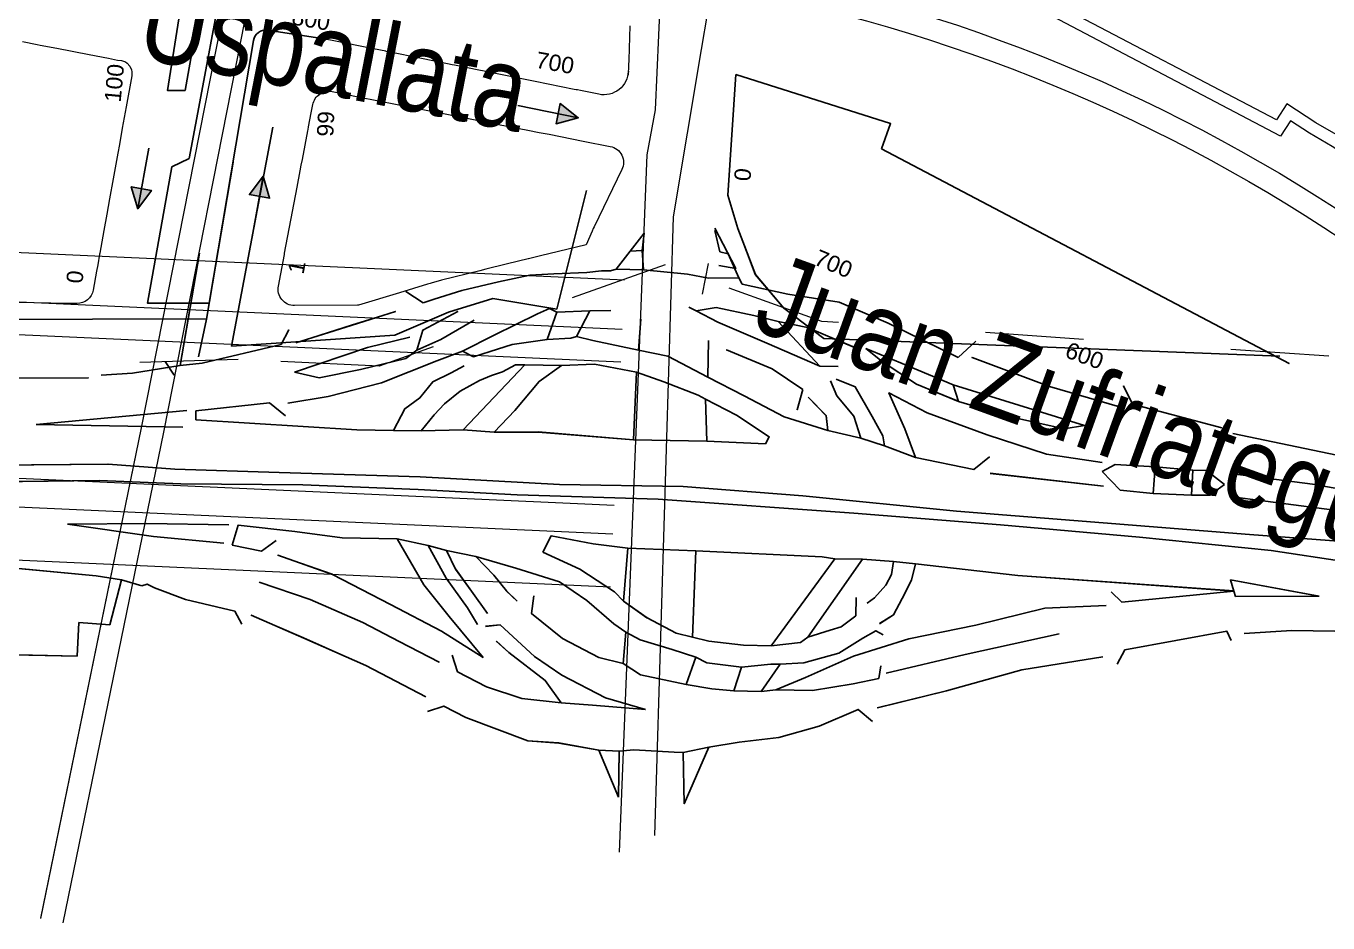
# Model space of a CAD drawing. Header units: millimetres. Extents: x 11558 to 23675, y 49449 to 61482.
# Drawn here: x 20279.5 to 20597.3, y 53193.9 to 53412.8 of the extents above; entities that cross this region are included whole.
import ezdxf

# ---------------------------------------------------------------- set-up
doc = ezdxf.new("R2010")
doc.units = ezdxf.units.MM
doc.linetypes.add('ACAD_ISO03W100', pattern=[30, 12, -18])
for name, color, linetype in [('0. autopistas', 254, 'Continuous'), ('0. plano base - nombres calles', 22, 'Continuous'), ('0. Plano Base - PLANO', 254, 'Continuous'), ('0. Plano base - sentido calles', 253, 'Continuous'), ('0. vias del tren', 252, 'VÍAS'), ('0.BARRIOS - DIVISIÓN', 12, 'ACAD_ISO03W100'), ('7. puesta en valor CC la lucila', 212, 'Continuous'), ('numeración', 7, 'Continuous')]:
    doc.layers.add(name, color=color, linetype=linetype)
for name, color, linetype, true_color in [('Linea 117 ida', 7, 'Continuous', 0x5c5c5c), ('Linea 117 vuelta', 7, 'Continuous', 0xdb0000), ('Linea 15 a Cap', 7, 'Continuous', 0x13f12d), ('Linea 15 a Prov', 7, 'Continuous', 0x077e15), ('Linea 28 ida', 7, 'Continuous', 0x1c825b), ('Linea 28 vuelta', 7, 'Continuous', 0x26cd1d), ('Linea 29 IDA', 7, 'Continuous', 0xc7c700), ('Linea 29 REGRESO', 7, 'Continuous', 0x004285)]:
    doc.layers.add(name, color=color, linetype=linetype, true_color=true_color)
doc.layers.get('7. puesta en valor CC la lucila').off()
doc.styles.get("Standard").update_dxf_attribs({"font": 'arial.ttf'})
doc.linetypes.add('VÍAS', pattern='A,0.15,[130,ltypeshp.shx,S=0.25,R=0,X=0,Y=0],0.15', length=0.3)

# ---------------------------------------------------------------- blocks, each defined once
blk = doc.blocks.new('MANZANAS')
at = {"layer": '0. Plano Base - PLANO', "color": 0, "linetype": 'Continuous', "lineweight": 5}
for p, q in [((5640687.98, 6177966.23), (5640727.01, 6177973.03)), ((5640727.01, 6177973.03), (5640727.98, 6177966.52)), ((5640727.98, 6177966.52), (5640840.37, 6177965.94)), ((5640833.03, 6177944.45), (5640811.02, 6177939.47)), ((5640811.02, 6177939.47), (5640807.03, 6177942.48)), ((5640814, 6177918.47), (5640787.99, 6177908.5)), ((5640739, 6177912.54), (5640743, 6177914.54)), ((5640609.38, 6177850.64), (5640593.65, 6177902.72)), ((5640711.99, 6177905.57), (5640715.98, 6177897.57)), ((5640687.48, 6177901.09), (5640682.98, 6177898.6)), ((5640588.97, 6177890.69), (5640600.94, 6177853.68)), ((5640640.96, 6177876.64), (5640632.95, 6177868.65)), ((5640646.96, 6177872.63), (5640638.95, 6177865.64)), ((5640632.95, 6177868.65), (5640622.94, 6177858.66)), ((5640591.95, 6177867.19), (5640596.94, 6177851.68)), ((5640638.95, 6177865.64), (5640625.94, 6177852.15)), ((5640619.95, 6177860.66), (5640619.94, 6177856.66)), ((5640631.94, 6177853.65), (5640639.95, 6177860.14)), ((5640645.94, 6177859.63), (5640635.94, 6177850.64)), ((5640619.94, 6177856.66), (5640604.93, 6177843.67)), ((5640600.94, 6177853.68), (5640596.94, 6177851.68)), ((5640600.94, 6177853.68), (5640603.43, 6177844.67)), ((5640625.94, 6177852.15), (5640631.94, 6177853.65)), ((5640596.94, 6177851.68), (5640600.43, 6177840.68)), ((5640635.94, 6177850.64), (5640627.93, 6177844.65)), ((5640717.94, 6177851.56), (5640722.93, 6177839.56)), ((5640609.92, 6177830.67), (5640645.93, 6177846.63)), ((5640604.93, 6177843.67), (5640600.43, 6177840.68)), ((5640623.93, 6177842.65), (5640608.92, 6177832.67)), ((5640628.93, 6177841.65), (5640623.93, 6177842.65)), ((5640600.43, 6177840.68), (5640590.92, 6177833.69)), ((5640600.24, 6177837.92), (5640596.74, 6177839.92)), ((5640590.92, 6177833.69), (5640584.42, 6177829.69)), ((5640608.92, 6177832.67), (5640609.92, 6177830.67)), ((5640606.92, 6177831.67), (5640575.9, 6177811.7)), ((5640575.9, 6177811.7), (5640607.91, 6177827.67)), ((5640633.91, 6177828.65), (5640610.9, 6177817.67)), ((5640640.41, 6177828.64), (5640613.9, 6177815.16)), ((5640654.91, 6177821.62), (5640643.9, 6177817.64)), ((5640610.9, 6177817.67), (5640595.9, 6177811.18)), ((5640643.9, 6177817.64), (5640630.9, 6177812.65)), ((5640613.9, 6177815.16), (5640595.89, 6177806.68)), ((5640638.9, 6177809.64), (5640640.9, 6177813.64)), ((5640628.9, 6177811.65), (5640610.89, 6177802.67)), ((5640630.9, 6177812.65), (5640631.89, 6177807.65)), ((5640656.9, 6177812.62), (5640642.9, 6177810.64)), ((5640631.89, 6177807.65), (5640638.9, 6177809.64)), ((5640613.89, 6177800.66), (5640629.89, 6177807.15)), ((5640641.89, 6177802.64), (5640654.89, 6177804.62)), ((5640654.89, 6177804.62), (5640668.89, 6177805.61)), ((5640610.89, 6177802.67), (5640593.88, 6177793.68)), ((5640593.88, 6177793.68), (5640613.89, 6177800.66)), ((5640657.88, 6177795.62), (5640643.88, 6177794.64)), ((5640674.38, 6177796.61), (5640657.88, 6177795.62)), ((5640690.88, 6177796.59), (5640674.38, 6177796.61)), ((5640639.88, 6177793.64), (5640627.88, 6177790.65)), ((5640642.88, 6177791.64), (5640639.88, 6177793.64)), ((5640616.88, 6177788.66), (5640611.87, 6177787.67)), ((5640617.88, 6177789.66), (5640616.88, 6177788.66)), ((5640619.88, 6177789.66), (5640617.88, 6177789.66)), ((5640627.88, 6177790.65), (5640619.88, 6177789.66)), ((5640611.87, 6177787.67), (5640605.87, 6177785.67)), ((5640611.87, 6177787.67), (5640614.36, 6177776.66)), ((5640614.36, 6177776.66), (5640607.36, 6177773.67)), ((5640607.36, 6177773.67), (5640610.85, 6177766.17))]:
    blk.add_line(p, q, dxfattribs=at)
at = {"layer": '0. Plano Base - PLANO', "color": 0, "linetype": 'VÍAS', "lineweight": 5, "ltscale": 4}
for points in [[(5639686.05, 6180526.01), (5639788.58, 6180238.23), (5639850.11, 6180070.03), (5639898.23, 6179933.19), (5639975.79, 6179720.41), (5640017.63, 6179600.04), (5640043.74, 6179530.39), (5640075.58, 6179445.43), (5640110.46, 6179355.97), (5640149.39, 6179252.67), (5640195.39, 6179113.74), (5640249.57, 6178963.4), (5640289.88, 6178847.15), (5640309.32, 6178791.1), (5640347.95, 6178660.67), (5640380.56, 6178554.19), (5640415.62, 6178439.68), (5640444.29, 6178354.11), (5640477.38, 6178244.63), (5640495.4, 6178185.01), (5640517.11, 6178112.23), (5640560.03, 6177975.8), (5640604.34, 6177824.4), (5640637.7, 6177706.78)], [(5639680.81, 6180524.12), (5639783.34, 6180236.34), (5639844.87, 6180068.15), (5639892.99, 6179931.31), (5639970.55, 6179718.54), (5640012.4, 6179598.15), (5640038.53, 6179528.43), (5640070.38, 6179443.44), (5640105.27, 6179353.98), (5640144.14, 6179250.82), (5640190.13, 6179111.92), (5640244.32, 6178961.55), (5640284.62, 6178845.33), (5640304.02, 6178789.4), (5640342.62, 6178659.07), (5640375.23, 6178552.57), (5640410.32, 6178437.98), (5640438.99, 6178352.43), (5640472.05, 6178243.02), (5640490.07, 6178183.41), (5640511.79, 6178110.6), (5640554.7, 6177974.19), (5640598.99, 6177822.86), (5640632.34, 6177705.26)]]:
    blk.add_lwpolyline(points, dxfattribs=at)
for points in [[(5636190.29, 6177920.23), (5636600.65, 6177660.36), (5637085.84, 6177354.16), (5637263.62, 6177241.21), (5637472.82, 6177111), (5637571.49, 6177049.28, 0.034614), (5637743.65, 6176957.49, 0.057202), (5637909.55, 6176905.02, 0.054556), (5638209.99, 6176880.02), (5638294.57, 6176887.04), (5638406.34, 6176909.92, 0.047981), (5638486.75, 6176934.6, 0.010506), (5638593.2, 6176981.47, 0.012553), (5638693.49, 6177031.26), (5639415.11, 6177447.42), (5639833.78, 6177688.18), (5639882.57, 6177713.3), (5639982.37, 6177752.6), (5640325.06, 6177892.29), (5640449.11, 6177927.35), (5640559.38, 6177958.52), (5640687.98, 6177992.86, -0.106625), (5640860.02, 6178001.21, -0.026161), (5640988.08, 6177973.08, -0.026161)], [(5636187.35, 6177915.58), (5636597.71, 6177655.71), (5637082.9, 6177349.51), (5637260.69, 6177236.55), (5637469.91, 6177106.33), (5637568.57, 6177044.61, 0.034614), (5637741.4, 6176952.47, 0.057202), (5637908.5, 6176899.62, 0.054584), (5638210.28, 6176874.52), (5638295.35, 6176881.59), (5638407.44, 6176904.53, 0.047981), (5638488.86, 6176929.52, 0.010506), (5638595.52, 6176976.48, 0.012565), (5638696.14, 6177026.44), (5639417.85, 6177442.65), (5639836.41, 6177683.35), (5639884.84, 6177708.29), (5639984.42, 6177747.49), (5640326.85, 6177887.08), (5640450.61, 6177922.06), (5640560.84, 6177953.22), (5640689.4, 6177987.55, -0.106625), (5640859.12, 6177995.78, -0.026161), (5640986.62, 6177967.77, 0.135104)]]:
    blk.add_lwpolyline(points, format="xyb", dxfattribs=at)
at = {"layer": '0. Plano Base - PLANO', "color": 0}
blk.add_lwpolyline([(5640491.4, 6178232.34), (5640474.95, 6178223.25, 0.354108), (5640473.53, 6178219.76), (5640532.86, 6178026.31), (5640536.51, 6178027.09), (5640574.26, 6177902.51), (5640579.05, 6177886.54), (5640576.24, 6177882.74), (5640586.36, 6177850.5), (5640599.72, 6177857.45), (5640579.71, 6177919.34, -0.408456), (5640581.59, 6177923.1), (5640593.81, 6177927.32)], format="xyb", dxfattribs=at)
at = {"layer": '0. Plano Base - PLANO', "color": 0, "linetype": 'Continuous', "lineweight": 5}
for points in [[(5640871.13, 6178012.63), (5640869.93, 6178012.8), (5640847.65, 6178015.08), (5640836.62, 6178016.81), (5640825.25, 6178017.72), (5640818.85, 6178018.03), (5640813.38, 6178018.59), (5640812.93, 6178014.21), (5640750.15, 6178014.43), (5640683.08, 6178002.52, -0.339422), (5640680.05, 6178004.09), (5640678.35, 6178007.74), (5640676.09, 6178012.56), (5640673.26, 6178018.61), (5640663.51, 6178039.46)], [(5640871.54, 6178015.6), (5640870.29, 6178015.77), (5640848.04, 6178018.05), (5640836.97, 6178019.79), (5640825.44, 6178020.72), (5640819.08, 6178021.02), (5640810.7, 6178021.88), (5640810.22, 6178017.22), (5640749.89, 6178017.43), (5640684.82, 6178005.88, -0.339422), (5640681.79, 6178007.45), (5640681.07, 6178009.01), (5640678.81, 6178013.83), (5640675.98, 6178019.88), (5640666.39, 6178040.38)], [(5640659.61, 6177964.85), (5640663.18, 6177957.38), (5640663.79, 6177956.1), (5640664.77, 6177954.06), (5640664.36, 6177954.9, -0.46365), (5640660.61, 6177946.55), (5640656.16, 6177945.27), (5640655.45, 6177945.06), (5640655.15, 6177944.98), (5640654.69, 6177944.84), (5640648.43, 6177943.04), (5640645.31, 6177942.14), (5640644.94, 6177942.04), (5640635.44, 6177939.3), (5640634.87, 6177939.14), (5640631.89, 6177938.28), (5640626.02, 6177936.59), (5640625.46, 6177936.43), (5640622.88, 6177935.69), (5640616.16, 6177933.75), (5640612.23, 6177932.62), (5640609.71, 6177931.9), (5640609.58, 6177931.86), (5640606.63, 6177931.01), (5640596.81, 6177928.18), (5640593.81, 6177927.32)], [(5640529.82, 6177893.1), (5640533.36, 6177894.14), (5640534.06, 6177894.35), (5640538.01, 6177895.52), (5640545.76, 6177897.81), (5640550.3, 6177899.15), (5640552.49, 6177899.8), (5640553.4, 6177900.18), (5640554.38, 6177900.28), (5640554.88, 6177900.21), (5640555.8, 6177899.87), (5640556.59, 6177899.27), (5640556.91, 6177898.89), (5640557.36, 6177898.01), (5640559.62, 6177890.65), (5640561.2, 6177885.55), (5640562.39, 6177881.71), (5640563.03, 6177879.67), (5640564.91, 6177873.6), (5640566.38, 6177868.87), (5640567.52, 6177865.2), (5640568.72, 6177861.35), (5640570.39, 6177855.99), (5640570.47, 6177855.72), (5640571.25, 6177853.2), (5640571.7, 6177851.76), (5640573.1, 6177847.27, -0.367338), (5640571.07, 6177842.51), (5640569.19, 6177841.57), (5640565.37, 6177839.66), (5640557.99, 6177835.96)]]:
    blk.add_lwpolyline(points, format="xyb", dxfattribs=at)
at = {"layer": '0. Plano Base - PLANO', "color": 0}
for points in [[(5640534.88, 6178014.51), (5640570.57, 6177900.8)], [(5640547.23, 6177931.49), (5640554.97, 6177933.99), (5640566.71, 6177898.85), (5640570.57, 6177900.8)]]:
    blk.add_lwpolyline(points, dxfattribs=at)
at = {"layer": '0. Plano Base - PLANO', "color": 0, "linetype": 'Continuous', "lineweight": 5}
for points in [[(5640837.49, 6177966.48), (5640736.73, 6177918.98), (5640724.74, 6177921.04), (5640714.76, 6177925.09), (5640705.8, 6177933.14), (5640699.84, 6177939.17), (5640687.98, 6177966.23)], [(5640884.04, 6177958.4), (5640861.03, 6177951.42), (5640836.03, 6177944.45)], [(5640840.02, 6177935.44), (5640859.03, 6177942.43), (5640878.03, 6177948.41), (5640896.04, 6177953.39), (5640914.04, 6177957.37)], [(5640916.04, 6177953.37), (5640899.03, 6177948.89), (5640886.03, 6177945.4), (5640872.52, 6177941.41), (5640859.02, 6177936.43), (5640842.51, 6177930.44)], [(5640888.02, 6177938.4), (5640887.52, 6177934.4), (5640883.02, 6177933.4), (5640875.01, 6177929.41), (5640857.51, 6177923.43), (5640827.5, 6177911.46), (5640795.98, 6177898.49), (5640762.97, 6177884.52), (5640718.95, 6177865.56), (5640687.94, 6177850.59), (5640665.93, 6177840.61), (5640640.41, 6177828.64)], [(5640884.02, 6177936.4), (5640872.02, 6177933.41), (5640851.01, 6177924.43), (5640817.99, 6177910.47), (5640784.98, 6177896.5), (5640749.97, 6177882.53), (5640722.96, 6177871.06), (5640695.94, 6177857.58), (5640664.93, 6177843.61), (5640633.91, 6177828.65)], [(5640770.02, 6177935.51), (5640768.01, 6177930.01), (5640749.01, 6177929.53)], [(5640808.52, 6177937.48), (5640791.02, 6177933.99), (5640771.01, 6177931.51)], [(5640834.01, 6177926.45), (5640838.01, 6177928.45), (5640840.02, 6177932.44), (5640834.52, 6177933.45), (5640831.51, 6177931.95)], [(5640700.76, 6177930.63), (5640709.84, 6177924.19), (5640705.83, 6177922.99)], [(5640749.01, 6177929.53), (5640736.01, 6177928.55), (5640724.01, 6177924.56), (5640713, 6177921.57), (5640711.51, 6177922.57), (5640706.51, 6177926.57), (5640704.51, 6177926.08), (5640701.01, 6177930.08)], [(5640773, 6177920.51), (5640786.01, 6177923), (5640799.01, 6177926.48), (5640803.01, 6177929.48), (5640770.01, 6177923.51), (5640773, 6177920.51), (5640762, 6177919.52), (5640752, 6177920.53), (5640747, 6177921.54), (5640758.01, 6177922.52), (5640770.01, 6177923.51)], [(5640924.51, 6177926.36), (5640915.01, 6177925.37), (5640906.01, 6177922.88), (5640894, 6177919.39), (5640885, 6177915.4), (5640870.99, 6177908.41), (5640860.99, 6177902.42)], [(5640668.76, 6177924.33), (5640675.61, 6177895.29), (5640660.58, 6177890.37), (5640652.54, 6177882.41), (5640643.48, 6177871.46), (5640609.38, 6177850.64)], [(5640711.51, 6177922.57), (5640705, 6177919.08), (5640700, 6177917.58), (5640690, 6177913.59), (5640687.5, 6177917.59)], [(5640703.27, 6177922.23), (5640705.45, 6177914.93)], [(5640811.01, 6177923.47), (5640798, 6177918.99), (5640783, 6177916.5), (5640767.5, 6177914.52), (5640757, 6177914.53), (5640764.49, 6177908.52), (5640769.99, 6177903.51), (5640761.99, 6177902.52)], [(5640745, 6177920.54), (5640732, 6177919.55), (5640725, 6177917.56)], [(5640690, 6177913.59), (5640683.99, 6177910.6), (5640685, 6177916.1)], [(5640703.99, 6177910.58), (5640705.99, 6177910.58), (5640711.99, 6177910.57), (5640725, 6177911.56), (5640739, 6177912.54), (5640725, 6177917.56), (5640719, 6177916.06), (5640710, 6177913.57), (5640705.99, 6177910.58)], [(5640683.99, 6177910.6), (5640682.99, 6177909.6), (5640680.99, 6177908.6), (5640677.99, 6177906.6), (5640670.99, 6177902.61), (5640665.98, 6177899.61), (5640659.98, 6177894.62), (5640652.97, 6177888.63), (5640647.97, 6177883.63), (5640645.97, 6177881.63), (5640640.97, 6177882.14)], [(5640742.99, 6177910.54), (5640745.99, 6177908.04), (5640751.99, 6177905.53), (5640755.99, 6177901.53), (5640747.98, 6177899.53)], [(5640744, 6177911.54), (5640749, 6177912.03), (5640755.99, 6177907.53), (5640760.49, 6177904.52), (5640761.99, 6177902.52), (5640755.99, 6177901.53)], [(5640786, 6177912), (5640783.99, 6177907.5), (5640769.99, 6177903.51)], [(5640827.48, 6177896.46), (5640830.98, 6177895.45), (5640853.99, 6177910.43), (5640805.47, 6177889.48), (5640781.96, 6177880.5)], [(5640738.98, 6177900.54), (5640737.99, 6177905.54), (5640728.99, 6177906.55), (5640716.99, 6177905.56)], [(5640694.99, 6177902.59), (5640697.98, 6177895.58), (5640686.98, 6177892.59), (5640682.98, 6177891.6)], [(5640739.99, 6177904.54), (5640745.99, 6177902.54), (5640747.98, 6177899.53), (5640736.98, 6177897.54), (5640725.98, 6177897.56), (5640715.98, 6177897.57), (5640704.98, 6177897.58), (5640697.98, 6177895.58)], [(5640858.98, 6177899.43), (5640856.98, 6177900.93), (5640836.97, 6177885.45), (5640836.97, 6177881.45)], [(5640675.98, 6177894.6), (5640682.98, 6177898.6), (5640682.98, 6177891.6), (5640681.97, 6177890.6), (5640676.97, 6177887.6)], [(5640673.98, 6177894.61), (5640675.98, 6177894.6), (5640676.97, 6177887.6), (5640669.97, 6177882.61), (5640665.96, 6177878.61), (5640662.96, 6177875.62), (5640659.96, 6177875.62), (5640655.46, 6177870.62), (5640645.94, 6177859.63)], [(5640673.98, 6177894.61), (5640671.98, 6177892.11), (5640664.97, 6177882.61), (5640659.96, 6177875.62)], [(5640653.94, 6177850.63), (5640659.94, 6177853.62), (5640660.94, 6177858.62), (5640661.95, 6177862.12), (5640663.95, 6177866.62), (5640666.96, 6177871.11), (5640668.96, 6177873.61), (5640670.96, 6177875.61), (5640672.96, 6177878.61), (5640674.96, 6177879.61), (5640682.97, 6177883.6), (5640689.97, 6177887.59), (5640699.97, 6177890.58), (5640706.96, 6177875.57), (5640685.45, 6177866.6), (5640675.95, 6177861.6)], [(5640717.98, 6177892.56), (5640715.98, 6177892.57), (5640706.98, 6177891.57), (5640699.97, 6177890.58)], [(5640706.96, 6177875.57), (5640722.97, 6177883.56), (5640717.98, 6177892.56), (5640726.48, 6177892.56), (5640735.98, 6177891.55), (5640735.97, 6177889.55), (5640722.97, 6177883.56)], [(5640762.92, 6177835.52), (5640765.92, 6177837.52), (5640770.93, 6177843.51), (5640778.94, 6177853.5), (5640788.95, 6177863.49), (5640801.96, 6177873.98), (5640814.97, 6177885.47), (5640827.98, 6177892.96)], [(5640639.95, 6177860.14), (5640648.45, 6177867.63), (5640649.96, 6177870.63), (5640653.96, 6177875.63), (5640658.97, 6177883.62)], [(5640654.47, 6177883.63), (5640648.96, 6177875.63), (5640649.96, 6177870.63)], [(5640668.94, 6177858.61), (5640675.95, 6177861.6), (5640677.95, 6177868.6), (5640679.96, 6177877.6), (5640682.97, 6177883.6)], [(5640776.96, 6177878.51), (5640781.96, 6177880.5), (5640782.96, 6177876.5), (5640782.96, 6177871.5), (5640782.95, 6177867), (5640780.95, 6177863.5)], [(5640787.94, 6177853.5), (5640802.95, 6177866.48), (5640820.97, 6177881.46)], [(5640832.97, 6177881.45), (5640816.95, 6177869.47), (5640802.94, 6177856.48), (5640789.93, 6177844.99)], [(5640659.94, 6177853.62), (5640668.94, 6177858.61), (5640674.96, 6177879.61)], [(5640775.95, 6177866.51), (5640776.95, 6177868.51), (5640777.96, 6177872.51), (5640777.96, 6177875.51), (5640776.96, 6177878.51), (5640769.96, 6177875.51)], [(5640759.93, 6177846.52), (5640765.94, 6177850.52), (5640766.94, 6177852.52), (5640769.96, 6177875.51), (5640763.96, 6177872.52)], [(5640645.93, 6177846.63), (5640653.94, 6177850.63), (5640653.94, 6177854.63), (5640653.94, 6177856.63), (5640655.95, 6177860.62), (5640656.95, 6177865.62), (5640659.95, 6177869.62), (5640661.96, 6177872.62)], [(5640741.93, 6177839.54), (5640745.93, 6177840.54), (5640753.93, 6177843.53), (5640759.93, 6177846.52), (5640763.96, 6177872.52), (5640760.96, 6177871.52), (5640732.94, 6177858.55)], [(5640766.94, 6177852.52), (5640770.94, 6177856.51), (5640772.94, 6177858.51), (5640774.95, 6177862.51), (5640772.95, 6177866.51)], [(5640782.95, 6177861.5), (5640780.95, 6177861.5), (5640778.94, 6177858.5), (5640775.44, 6177852.51), (5640768.93, 6177846.51), (5640763.93, 6177843.52)], [(5640765.92, 6177837.52), (5640773.93, 6177841.51), (5640781.93, 6177847.5), (5640786.94, 6177851.5), (5640785.94, 6177854.5)], [(5640596.94, 6177851.68), (5640495.89, 6177798.78), (5640442.86, 6177771.83), (5640358.96, 6177732.35)], [(5640756.92, 6177832.53), (5640762.92, 6177835.52), (5640763.93, 6177843.52), (5640761.93, 6177842.52), (5640755.92, 6177838.53)], [(5640790.43, 6177841.49), (5640785.93, 6177842.5), (5640779.42, 6177834.5), (5640771.91, 6177827.51), (5640763.91, 6177822.02), (5640757.9, 6177817.52)], [(5640685.92, 6177832.59), (5640695.92, 6177834.58), (5640706.92, 6177836.57), (5640714.92, 6177835.57), (5640723.42, 6177833.56), (5640726.92, 6177833.05), (5640729.91, 6177826.05)], [(5640745.91, 6177828.54), (5640751.92, 6177830.53), (5640756.92, 6177832.53), (5640755.92, 6177838.53), (5640747.92, 6177835.53), (5640744.92, 6177835.54)], [(5640702.92, 6177830.58), (5640704.41, 6177826.58), (5640713.91, 6177824.57), (5640723.91, 6177824.56), (5640729.91, 6177826.05), (5640734.91, 6177825.55), (5640745.91, 6177828.54), (5640744.92, 6177835.54), (5640738.92, 6177834.54), (5640730.92, 6177833.05), (5640726.92, 6177833.05)], [(5640666.91, 6177827.61), (5640674.42, 6177829.61), (5640681.91, 6177824.6), (5640689.91, 6177820.59), (5640693.9, 6177818.09)], [(5640674.42, 6177829.61), (5640678.92, 6177830.6), (5640682.91, 6177827.6), (5640688.91, 6177824.59), (5640694.91, 6177821.59)], [(5640678.92, 6177830.6), (5640685.92, 6177832.59), (5640691.92, 6177830.59), (5640696.41, 6177828.58), (5640699.91, 6177827.58)], [(5640581.91, 6177827.7), (5640521.88, 6177796.25), (5640462.85, 6177766.81)], [(5640656.9, 6177812.62), (5640672.9, 6177812.61), (5640686.9, 6177812.59), (5640698.9, 6177811.58), (5640686.9, 6177816.59), (5640677.91, 6177820.6), (5640666.91, 6177827.61), (5640654.91, 6177821.62)], [(5640720.9, 6177810.56), (5640727.9, 6177813.55), (5640739.9, 6177818.54), (5640729.9, 6177816.55), (5640717.9, 6177816.56), (5640709.9, 6177817.57), (5640698.91, 6177820.58), (5640695.9, 6177818.58)], [(5640752.9, 6177813.53), (5640758.89, 6177802.52), (5640757.9, 6177817.52), (5640752.9, 6177813.53), (5640750.9, 6177812.53), (5640741.89, 6177808.54), (5640738.89, 6177806.54), (5640734.39, 6177804.55), (5640724.89, 6177801.56), (5640717.89, 6177798.56), (5640709.88, 6177797.57), (5640701.88, 6177796.58), (5640695.88, 6177796.58), (5640692.88, 6177793.59)], [(5640691.89, 6177808.59), (5640694.89, 6177805.59), (5640702.89, 6177805.58), (5640711.89, 6177807.07), (5640720.9, 6177810.56), (5640714.9, 6177813.57), (5640703.9, 6177815.58), (5640699.9, 6177816.58)], [(5640595.9, 6177811.18), (5640562.88, 6177793.71), (5640542.87, 6177783.73), (5640516.86, 6177770.76), (5640491.85, 6177757.78), (5640435.82, 6177729.34), (5640383.79, 6177701.89), (5640310.76, 6177664.96), (5640257.73, 6177639.01), (5640215.21, 6177621.05), (5640168.69, 6177599.1), (5640132.68, 6177583.13), (5640093.66, 6177564.67)], [(5640595.89, 6177806.68), (5640565.88, 6177790.71), (5640540.86, 6177777.24), (5640495.84, 6177755.78), (5640439.31, 6177725.83), (5640348.77, 6177679.92), (5640281.74, 6177645.99), (5640233.71, 6177623.03), (5640182.69, 6177600.08), (5640133.17, 6177577.13), (5640095.65, 6177560.17)], [(5640668.89, 6177805.61), (5640678.89, 6177805.6), (5640689.89, 6177805.59)], [(5640738.89, 6177806.54), (5640743.88, 6177796.54), (5640734.39, 6177804.55)], [(5640605.87, 6177785.67), (5640573.86, 6177772.7), (5640562.35, 6177766.71), (5640546.85, 6177759.73), (5640516.83, 6177744.76), (5640480.81, 6177725.29)], [(5640610.85, 6177766.17), (5640548.82, 6177735.73), (5640517.81, 6177721.26), (5640484.79, 6177705.79), (5640479.79, 6177703.8), (5640477.79, 6177703.8), (5640475.79, 6177703.8), (5640473.79, 6177705.8), (5640470.8, 6177709.8), (5640469.3, 6177714.81), (5640461.8, 6177711.81)]]:
    blk.add_lwpolyline(points, dxfattribs=at)
blk.add_lwpolyline([(5640602.51, 6177917.12), (5640609.1, 6177919.04), (5640613.17, 6177920.23), (5640622.89, 6177923.08), (5640629.14, 6177924.9), (5640632.63, 6177925.92), (5640642.01, 6177928.67), (5640642.24, 6177928.74), (5640649.25, 6177930.79), (5640651.93, 6177931.57), (5640654.31, 6177932.27), (5640662.41, 6177934.64), (5640668.91, 6177936.54, -0.491382), (5640674.03, 6177932.81), (5640674.47, 6177917.33), (5640674.49, 6177916.82), (5640674.53, 6177916.17), (5640674.79, 6177912.56), (5640666.11, 6177904.96), (5640665.87, 6177904.75), (5640663.83, 6177902.97), (5640663.78, 6177902.93), (5640661.98, 6177901.35), (5640659.65, 6177899.31), (5640655.77, 6177895.92), (5640654.66, 6177894.95), (5640647.43, 6177888.62), (5640647.23, 6177888.43), (5640645.73, 6177886.97), (5640645.34, 6177886.59), (5640644.85, 6177886.11), (5640639.72, 6177881.12), (5640632.22, 6177873.82), (5640632.06, 6177873.74), (5640618.45, 6177866.56, -0.472071), (5640612.75, 6177868.95), (5640610.49, 6177876.49), (5640610.42, 6177876.71), (5640610.41, 6177876.77), (5640607.43, 6177886.69), (5640605.69, 6177892.49), (5640604.53, 6177896.37), (5640604.12, 6177897.71), (5640603.71, 6177899.1), (5640601.66, 6177905.92), (5640601.57, 6177906.23), (5640601.39, 6177906.83), (5640600.38, 6177910.19), (5640599.8, 6177912.13, -0.416208)], format="xyb", close=True, dxfattribs=at)
for points in [[(5640823.01, 6177928.46), (5640814.01, 6177924.47), (5640812, 6177921.47), (5640818, 6177919.47), (5640825.51, 6177922.46), (5640834.01, 6177926.45), (5640831.51, 6177931.95)], [(5640685, 6177916.1), (5640687.5, 6177917.59), (5640686, 6177921.59)], [(5640852, 6177912.43), (5640873, 6177918.91), (5640854.99, 6177909.43), (5640853.99, 6177910.43)], [(5640719.93, 6177840.56), (5640722.93, 6177839.56), (5640729.92, 6177838.55), (5640737.92, 6177838.54), (5640741.93, 6177839.54), (5640732.94, 6177858.55), (5640717.94, 6177851.56), (5640709.93, 6177848.57), (5640699.93, 6177845.58), (5640699.93, 6177841.08), (5640709.93, 6177841.57)]]:
    blk.add_lwpolyline(points, close=True, dxfattribs=at)

msp = doc.modelspace()

# ---------------------------------------------------------------- hatches: boundary and pattern name
at = {"layer": '0. Plano base - sentido calles', "linetype": 'Continuous', "lineweight": 25, "ltscale": 2, "true_color": 0x1a1a1a}
h = msp.add_hatch(color=250, dxfattribs=at)
h.dxf.hatch_style = 1
h.paths.add_polyline_path([(20414.27, 53390.4), (20409.87, 53393.83), (20409.37, 53391.38)])
h.paths.add_polyline_path([(20414.27, 53390.4), (20409.37, 53391.38), (20408.88, 53388.93)])
h = msp.add_hatch(color=250, dxfattribs=at)
h.dxf.hatch_style = 1
h.paths.add_polyline_path([(20337.41, 53376.09), (20334.04, 53371.63), (20336.5, 53371.18)])
h.paths.add_polyline_path([(20337.41, 53376.09), (20336.5, 53371.18), (20338.96, 53370.72)])
h = msp.add_hatch(color=250, dxfattribs=at)
h.dxf.hatch_style = 1
h.paths.add_polyline_path([(20306.77, 53368.19), (20310.13, 53372.66), (20307.67, 53373.11)])
h.paths.add_polyline_path([(20306.77, 53368.19), (20307.67, 53373.11), (20305.21, 53373.56)])

# ---------------------------------------------------------------- linework, layer by layer
at = {"layer": '0. autopistas'}
for p, q in [((20452.71, 53400.95), (20450.76, 53371.46)), ((20452.71, 53400.95), (20490.48, 53388.98)), ((20490.48, 53388.98), (20488.34, 53382.76)), ((20329.67, 53334.61), (20339.72, 53388.08)), ((20488.34, 53382.76), (20587.81, 53330.43)), ((20330.03, 53379.55), (20323.58, 53341.19)), ((20416.34, 53372.62), (20409.03, 53343.7)), ((20450.76, 53371.46), (20453.27, 53363.36)), ((20453.27, 53363.36), (20457.51, 53352.09)), ((20430.38, 53362.24), (20426.95, 53357.83)), ((20429.86, 53358), (20430.38, 53362.24)), ((20448.87, 53357.69), (20447.61, 53362.86)), ((20321.83, 53357.32), (20319.11, 53341.27)), ((20426.95, 53357.83), (20423.52, 53353.41)), ((20426.95, 53357.83), (20429.86, 53358)), ((20430.23, 53353.3), (20429.86, 53358)), ((20450.87, 53357.21), (20448.87, 53357.69)), ((20453.46, 53351.35), (20450.87, 53357.21)), ((20402.48, 53351.97), (20394.85, 53350.31)), ((20408.3, 53352.32), (20402.48, 53351.97)), ((20416.36, 53352.64), (20408.3, 53352.32)), ((20419.94, 53353.02), (20416.36, 53352.64)), ((20422.18, 53352.99), (20419.94, 53353.02)), ((20423.52, 53353.41), (20422.18, 53352.99)), ((20430.23, 53353.3), (20423.52, 53353.41)), ((20440.95, 53352.23), (20430.23, 53353.3)), ((20446.08, 53351.25), (20440.95, 53352.23)), ((20453.46, 53351.35), (20446.08, 53351.25)), ((20454.33, 53349.77), (20453.46, 53351.35)), ((20457.51, 53352.09), (20464.5, 53343.89)), ((20376.43, 53345.24), (20372.22, 53348)), ((20385.87, 53348.22), (20379.12, 53346.09)), ((20394.85, 53350.31), (20385.87, 53348.22)), ((20465.47, 53347.35), (20454.33, 53349.77)), ((20477.96, 53345.36), (20465.47, 53347.35)), ((20379.12, 53346.09), (20376.43, 53345.24)), ((20393.43, 53346.26), (20382.62, 53342.9)), ((20409.03, 53343.7), (20393.43, 53346.26)), ((20441.26, 53344.17), (20443.04, 53343.25)), ((20489.95, 53340.24), (20477.96, 53345.36)), ((20319.11, 53341.27), (20205.05, 53340.91)), ((20319.11, 53341.27), (20317.13, 53329.89)), ((20323.58, 53341.19), (20319.11, 53341.27)), ((20323.58, 53341.19), (20321.64, 53332.06)), ((20369.68, 53343.12), (20358.89, 53339.72)), ((20382.62, 53342.9), (20369.53, 53337.36)), ((20384.89, 53343.09), (20376.32, 53338.54)), ((20380.75, 53336.23), (20388.88, 53341.01)), ((20404.34, 53342.55), (20393.74, 53337.35)), ((20407.27, 53343.84), (20404.34, 53342.55)), ((20409.04, 53342.92), (20406.69, 53336.25)), ((20409.04, 53342.92), (20407.27, 53343.84)), ((20417.1, 53343.23), (20409.04, 53342.92)), ((20417.1, 53343.23), (20413.86, 53337.02)), ((20422.24, 53343.37), (20417.1, 53343.23)), ((20429.59, 53341.24), (20429.01, 53333.64)), ((20447.97, 53344.06), (20443.04, 53343.25)), ((20443.04, 53343.25), (20448.36, 53340.48)), ((20457.11, 53342.12), (20447.97, 53344.06)), ((20463.12, 53340.68), (20457.11, 53342.12)), ((20474.19, 53336.54), (20464.5, 53343.89)), ((20343.67, 53338.63), (20341.82, 53335.08)), ((20358.89, 53339.72), (20345.4, 53335.47)), ((20376.32, 53338.54), (20374.89, 53333.64)), ((20448.36, 53340.48), (20460.35, 53335.36)), ((20470.25, 53339.22), (20463.12, 53340.68)), ((20463.12, 53340.68), (20473.23, 53329.78)), ((20482.25, 53334.11), (20470.25, 53339.22)), ((20507.03, 53331.91), (20489.95, 53340.24)), ((20341.82, 53335.08), (20322.51, 53330.48)), ((20369.53, 53337.36), (20329.67, 53334.61)), ((20373.16, 53336.8), (20362.83, 53334.29)), ((20374.89, 53333.64), (20380.75, 53336.23)), ((20393.74, 53337.35), (20386.07, 53333.45)), ((20398.17, 53335.04), (20392.78, 53333.34)), ((20406.69, 53336.25), (20398.17, 53335.04)), ((20412.51, 53336.6), (20406.69, 53336.25)), ((20413.86, 53337.02), (20412.51, 53336.6)), ((20417.87, 53336.06), (20413.86, 53337.02)), ((20429.01, 53333.64), (20417.87, 53336.06)), ((20446.05, 53336.04), (20445.9, 53327.1)), ((20460.35, 53335.36), (20473.23, 53329.78)), ((20585.5, 53332.23), (20474.19, 53336.54)), ((20511.35, 53335.86), (20507.03, 53331.91)), ((20362.83, 53334.29), (20345.06, 53328.32)), ((20361.17, 53328.95), (20372.18, 53331.67)), ((20372.18, 53331.67), (20374.89, 53333.64)), ((20386.07, 53333.45), (20379.77, 53331.1)), ((20388.73, 53332.07), (20386.07, 53333.45)), ((20392.78, 53333.34), (20388.73, 53332.07)), ((20436.15, 53332.18), (20429.01, 53333.64)), ((20445.9, 53327.1), (20436.15, 53332.18)), ((20461.59, 53329.08), (20450.48, 53333.73)), ((20494.7, 53329.88), (20484.48, 53334.07)), ((20488.46, 53330.87), (20484.48, 53334.07)), ((20529.28, 53324.83), (20510.39, 53331.85)), ((20317.13, 53329.89), (20305.47, 53328.07)), ((20315.69, 53327.53), (20313.51, 53330.92)), ((20322.51, 53330.48), (20317.13, 53329.89)), ((20345.06, 53328.32), (20351.08, 53326.88)), ((20351.08, 53326.88), (20361.17, 53328.95)), ((20379.77, 53331.1), (20366.26, 53325.73)), ((20386.46, 53329.87), (20383.3, 53328.13)), ((20401.22, 53330.07), (20386.2, 53314.22)), ((20393.13, 53327.52), (20395.83, 53328.37)), ((20395.83, 53328.37), (20398.99, 53330.11)), ((20398.99, 53330.11), (20401.22, 53330.07)), ((20410.17, 53329.93), (20401.22, 53330.07)), ((20410.17, 53329.93), (20404.73, 53325.99)), ((20418.22, 53330.24), (20410.17, 53329.93)), ((20428.48, 53328.28), (20418.22, 53330.24)), ((20428.48, 53328.28), (20427.76, 53311.75)), ((20435.15, 53325.94), (20428.48, 53328.28)), ((20469.11, 53324.04), (20461.59, 53329.08)), ((20473.23, 53329.78), (20477.7, 53329.71)), ((20496.86, 53325.37), (20488.46, 53330.87)), ((20505.81, 53325.22), (20494.7, 53329.88)), ((20294.72, 53326.91), (20226.95, 53326.68)), ((20305.47, 53328.07), (20297.86, 53327.53)), ((20366.26, 53325.73), (20353.24, 53322.37)), ((20378.79, 53325.97), (20375.6, 53322)), ((20383.3, 53328.13), (20378.79, 53325.97)), ((20385.46, 53323.62), (20390.2, 53326.23)), ((20390.2, 53326.23), (20393.13, 53327.52)), ((20404.73, 53325.99), (20398.8, 53318.93)), ((20443.59, 53322.67), (20435.15, 53325.94)), ((20454.77, 53322.48), (20445.9, 53327.1)), ((20475.85, 53326.16), (20477.36, 53322.56)), ((20477.2, 53326.59), (20481.87, 53324.72)), ((20507.08, 53321.17), (20496.86, 53325.37)), ((20505.81, 53325.22), (20537.85, 53315.3)), ((20507.08, 53321.17), (20505.81, 53325.22)), ((20353.24, 53322.37), (20343.37, 53320.74)), ((20375.6, 53322), (20371.97, 53319.37)), ((20381.61, 53320.56), (20385.46, 53323.62)), ((20445.37, 53321.74), (20443.59, 53322.67)), ((20464.53, 53317.4), (20454.77, 53322.48)), ((20467.69, 53319.14), (20469.11, 53324.04)), ((20474.82, 53317.68), (20470.42, 53322.22)), ((20477.36, 53322.56), (20481.53, 53317.57)), ((20481.87, 53324.72), (20486, 53317.49)), ((20490.12, 53323.24), (20499.43, 53318.39)), ((20494, 53314.46), (20490.12, 53323.24)), ((20546.42, 53319.85), (20529.28, 53324.83)), ((20549.56, 53320.47), (20547.4, 53324.98)), ((20318.74, 53318.91), (20282.01, 53315.49)), ((20320.98, 53318.87), (20320.94, 53316.64)), ((20338.9, 53320.81), (20320.98, 53318.87)), ((20342.87, 53317.62), (20338.9, 53320.81)), ((20371.97, 53319.37), (20371.05, 53317.6)), ((20379.11, 53317.91), (20381.61, 53320.56)), ((20398.8, 53318.93), (20393.8, 53313.65)), ((20452.91, 53317.82), (20445.37, 53321.74)), ((20445.37, 53321.74), (20445.64, 53311.45)), ((20519.77, 53317.39), (20507.08, 53321.17)), ((20571.38, 53314.75), (20549.56, 53320.47)), ((20320.94, 53316.64), (20360.26, 53314.2)), ((20371.05, 53317.6), (20369.2, 53314.05)), ((20379.11, 53317.91), (20375.91, 53313.94)), ((20460.87, 53312.54), (20452.91, 53317.82)), ((20475.21, 53314.09), (20464.53, 53317.4)), ((20475.21, 53314.09), (20474.82, 53317.68)), ((20481.53, 53317.57), (20483.23, 53312.17)), ((20486, 53317.49), (20488.6, 53312.76)), ((20499.43, 53318.39), (20514.1, 53313.01)), ((20532.91, 53314.49), (20519.77, 53317.39)), ((20282.01, 53315.49), (20317.78, 53314.9)), ((20360.26, 53314.2), (20369.2, 53314.05)), ((20369.2, 53314.05), (20375.91, 53313.94)), ((20375.91, 53313.94), (20386.2, 53314.22)), ((20386.2, 53314.22), (20393.8, 53313.65)), ((20393.8, 53313.65), (20404.53, 53313.69)), ((20404.53, 53313.69), (20427.76, 53311.75)), ((20459.95, 53310.77), (20460.87, 53312.54)), ((20483.23, 53312.17), (20475.21, 53314.09)), ((20488.6, 53312.76), (20489.01, 53310.29)), ((20496.57, 53307.48), (20494, 53314.46)), ((20514.1, 53313.01), (20528.56, 53308.3)), ((20537.85, 53315.3), (20532.91, 53314.49)), ((20599.45, 53308.02), (20574.04, 53313.36)), ((20427.76, 53311.75), (20445.64, 53311.45)), ((20445.64, 53311.45), (20459.95, 53310.77)), ((20489.01, 53310.29), (20483.23, 53312.17)), ((20496.57, 53307.48), (20489.01, 53310.29)), ((20510.83, 53304.56), (20496.57, 53307.48)), ((20514.69, 53307.63), (20510.83, 53304.56)), ((20528.56, 53308.3), (20542.17, 53306.28)), ((20299.52, 53305.81), (20262.16, 53305.53)), ((20315.82, 53304.65), (20299.52, 53305.81)), ((20341.3, 53303.78), (20315.82, 53304.65)), ((20375.73, 53302.76), (20341.3, 53303.78)), ((20542.52, 53300.46), (20514.84, 53303.6)), ((20545.29, 53305.78), (20542.13, 53304.05)), ((20542.13, 53304.05), (20546.53, 53299.5)), ((20555.12, 53305.17), (20545.29, 53305.78)), ((20555.12, 53305.17), (20554.57, 53298.7)), ((20564.28, 53304.35), (20555.12, 53305.17)), ((20564.28, 53304.35), (20563.96, 53298.32)), ((20567.63, 53304.3), (20564.28, 53304.35)), ((20572.05, 53300.87), (20567.63, 53304.3)), ((20573.43, 53303.53), (20593.52, 53300.96)), ((20297.44, 53301.82), (20263.44, 53301.48)), ((20317.33, 53301.04), (20297.44, 53301.82)), ((20347.07, 53300.78), (20317.33, 53301.04)), ((20375.23, 53299.64), (20347.07, 53300.78)), ((20399.36, 53298.35), (20375.23, 53299.64)), ((20409.69, 53300.86), (20375.73, 53302.76)), ((20439.87, 53300.36), (20409.69, 53300.86)), ((20469.13, 53298.09), (20439.87, 53300.36)), ((20568.43, 53298.25), (20572.05, 53300.87)), ((20593.52, 53300.96), (20613.14, 53297.51)), ((20433.78, 53297.33), (20399.36, 53298.35)), ((20481.58, 53293.86), (20433.78, 53297.33)), ((20506.64, 53294.34), (20469.13, 53298.09)), ((20546.53, 53299.5), (20554.57, 53298.7)), ((20554.57, 53298.7), (20563.96, 53298.32)), ((20563.96, 53298.32), (20568.43, 53298.25)), ((20590.75, 53295.64), (20573.34, 53297.94)), ((20517.32, 53291.04), (20481.58, 53293.86)), ((20542.37, 53291.52), (20506.64, 53294.34)), ((20605.03, 53293.84), (20590.75, 53295.64)), ((20308.89, 53291.34), (20289.66, 53291.21)), ((20289.66, 53291.21), (20310.63, 53288.18)), ((20329.02, 53291.01), (20308.89, 53291.34)), ((20331.25, 53290.97), (20329.83, 53286.08)), ((20345.09, 53289.4), (20331.25, 53290.97)), ((20551.26, 53288.02), (20517.32, 53291.04)), ((20578.11, 53288.69), (20542.37, 53291.52)), ((20310.63, 53288.18), (20327.82, 53286.56)), ((20336.96, 53284.62), (20340.58, 53287.24)), ((20356.7, 53287.87), (20345.09, 53289.4)), ((20370.11, 53287.65), (20356.7, 53287.87)), ((20377.69, 53285.96), (20370.11, 53287.65)), ((20370.11, 53287.65), (20376.63, 53276.36)), ((20407.69, 53288.37), (20405.61, 53284.38)), ((20417.95, 53286.41), (20407.69, 53288.37)), ((20583.41, 53284.8), (20551.26, 53288.02)), ((20600.89, 53286.98), (20578.11, 53288.69)), ((20329.83, 53286.08), (20336.96, 53284.62)), ((20382.14, 53284.77), (20377.69, 53285.96)), ((20377.69, 53285.96), (20382.03, 53278.06)), ((20389.27, 53283.31), (20382.14, 53284.77)), ((20382.14, 53284.77), (20384.3, 53280.26)), ((20405.61, 53284.38), (20414.71, 53280.2)), ((20426.43, 53285.38), (20417.95, 53286.41)), ((20426.43, 53285.38), (20425.32, 53272.43)), ((20442.97, 53284.66), (20426.43, 53285.38)), ((20442.97, 53284.66), (20442.17, 53263.65)), ((20473.8, 53283.26), (20442.97, 53284.66)), ((20601.71, 53282.04), (20583.41, 53284.8)), ((20296.61, 53278.57), (20262.22, 53281.82)), ((20354.31, 53278.96), (20340.97, 53283.66)), ((20399.06, 53280.46), (20389.27, 53283.31)), ((20389.27, 53283.31), (20393.67, 53278.76)), ((20476.93, 53282.76), (20461.37, 53261.54)), ((20483.63, 53282.65), (20470.35, 53263.63)), ((20476.93, 53282.76), (20473.8, 53283.26)), ((20483.63, 53282.65), (20476.93, 53282.76)), ((20491.23, 53282.07), (20483.63, 53282.65)), ((20490.73, 53278.95), (20491.23, 53282.07)), ((20496.59, 53281.54), (20491.23, 53282.07)), ((20496.59, 53281.54), (20495.63, 53277.53)), ((20521.59, 53278.67), (20496.59, 53281.54)), ((20302.85, 53277.58), (20296.61, 53278.57)), ((20302.85, 53277.58), (20299.99, 53266.66)), ((20307.75, 53276.15), (20302.85, 53277.58)), ((20368.5, 53271.57), (20354.31, 53278.96)), ((20382.03, 53278.06), (20387.28, 53270.82)), ((20384.3, 53280.26), (20388.24, 53274.83)), ((20393.67, 53278.76), (20396.74, 53274.91)), ((20409.74, 53277.16), (20399.06, 53280.46)), ((20414.71, 53280.2), (20423.12, 53274.7)), ((20489.34, 53276.29), (20490.73, 53278.95)), ((20495.63, 53277.53), (20493.32, 53273.09)), ((20574.3, 53274.89), (20521.59, 53278.67)), ((20574.3, 53274.89), (20573.45, 53277.59)), ((20573.45, 53277.59), (20595.08, 53273.65)), ((20309.1, 53276.58), (20307.75, 53276.15)), ((20310.87, 53275.65), (20309.1, 53276.58)), ((20318.43, 53272.85), (20310.87, 53275.65)), ((20336.39, 53277.02), (20348.84, 53272.79)), ((20376.63, 53276.36), (20382.77, 53268.65)), ((20388.24, 53274.83), (20392.17, 53269.39)), ((20396.74, 53274.91), (20399.38, 53272.41)), ((20416.38, 53272.57), (20409.74, 53277.16)), ((20423.12, 53274.7), (20425.32, 53272.43)), ((20486.61, 53273.2), (20489.34, 53276.29)), ((20544.33, 53274.71), (20546.98, 53272.21)), ((20546.98, 53272.21), (20574.3, 53274.89)), ((20574.73, 53273.54), (20574.3, 53274.89)), ((20330.46, 53269.96), (20318.43, 53272.85)), ((20348.84, 53272.79), (20361.72, 53267.21)), ((20380.92, 53265.11), (20368.5, 53271.57)), ((20403.43, 53273.68), (20402.91, 53269.44)), ((20422.99, 53266.87), (20416.38, 53272.57)), ((20425.32, 53272.43), (20431.07, 53268.31)), ((20482.07, 53268.81), (20482.14, 53273.28)), ((20484.8, 53271.89), (20486.61, 53273.2)), ((20493.32, 53273.09), (20491.24, 53269.1)), ((20543.16, 53271.38), (20528.17, 53270.73)), ((20595.08, 53273.65), (20574.73, 53273.54)), ((20332.2, 53266.8), (20330.46, 53269.96)), ((20347.35, 53263.42), (20334.47, 53269)), ((20382.77, 53268.65), (20391.1, 53258.68)), ((20387.28, 53270.82), (20389.67, 53266.75)), ((20402.91, 53269.44), (20410.41, 53263.28)), ((20431.07, 53268.31), (20438.16, 53264.61)), ((20478.44, 53266.18), (20482.07, 53268.81)), ((20491.24, 53269.1), (20487.85, 53266.92)), ((20528.17, 53270.73), (20511.32, 53266.54)), ((20292.39, 53267.24), (20292.03, 53258.97)), ((20299.99, 53266.66), (20292.39, 53267.24)), ((20361.72, 53267.21), (20370.59, 53262.59)), ((20391.1, 53258.68), (20380.92, 53265.11)), ((20395.26, 53266.66), (20391.67, 53266.27)), ((20403.63, 53258.92), (20395.26, 53266.66)), ((20425.87, 53264.81), (20422.99, 53266.87)), ((20425.87, 53264.81), (20425.29, 53257.22)), ((20429.41, 53262.97), (20425.87, 53264.81)), ((20470.35, 53263.63), (20475.75, 53265.33)), ((20475.75, 53265.33), (20478.44, 53266.18)), ((20486.92, 53265.15), (20483.77, 53263.41)), ((20488.7, 53264.22), (20486.92, 53265.15)), ((20511.32, 53266.54), (20494.94, 53263.23)), ((20572.58, 53265.08), (20547.68, 53260.57)), ((20573.66, 53262.82), (20572.58, 53265.08)), ((20588.46, 53265.26), (20576.82, 53264.56)), ((20604.11, 53265.01), (20588.46, 53265.26)), ((20362.44, 53256.69), (20347.35, 53263.42)), ((20370.59, 53262.59), (20380.35, 53257.51)), ((20394.3, 53262.65), (20397.38, 53259.92)), ((20410.41, 53263.28), (20419.28, 53258.66)), ((20437.2, 53260.6), (20429.41, 53262.97)), ((20438.16, 53264.61), (20442.17, 53263.65)), ((20442.17, 53263.65), (20446.18, 53262.69)), ((20446.18, 53262.69), (20454.66, 53261.65)), ((20454.66, 53261.65), (20461.37, 53261.54)), ((20461.37, 53261.54), (20468.54, 53262.32)), ((20468.54, 53262.32), (20470.35, 53263.63)), ((20483.77, 53263.41), (20477.89, 53259.71)), ((20494.94, 53263.23), (20481.46, 53258.98)), ((20508.75, 53259.42), (20531.64, 53264.41)), ((20292.03, 53258.97), (20222.96, 53260.55)), ((20383.51, 53259.25), (20384.78, 53255.2)), ((20397.38, 53259.92), (20406.22, 53253.06)), ((20410.26, 53254.34), (20403.63, 53258.92)), ((20419.28, 53258.66), (20425.29, 53257.22)), ((20442.99, 53258.72), (20437.2, 53260.6)), ((20442.99, 53258.72), (20440.64, 53252.05)), ((20445.65, 53257.33), (20442.99, 53258.72)), ((20477.89, 53259.71), (20469.35, 53257.39)), ((20481.46, 53258.98), (20469.74, 53253.8)), ((20489.44, 53254.82), (20508.75, 53259.42)), ((20542.28, 53258.87), (20522.55, 53255.62)), ((20547.68, 53260.57), (20545.83, 53257.02)), ((20377.08, 53249.07), (20362.44, 53256.69)), ((20384.78, 53255.2), (20391.88, 53251.51)), ((20425.29, 53257.22), (20429.5, 53254.47)), ((20454.13, 53256.3), (20445.65, 53257.33)), ((20454.13, 53256.3), (20452.24, 53250.51)), ((20461.3, 53257.07), (20454.13, 53256.3)), ((20463.53, 53257.04), (20458.95, 53250.4)), ((20463.53, 53257.04), (20461.3, 53257.07)), ((20469.35, 53257.39), (20463.53, 53257.04)), ((20487.63, 53253.51), (20488.13, 53256.63)), ((20522.55, 53255.62), (20504.13, 53250.55)), ((20406.22, 53253.06), (20410.15, 53247.63)), ((20420.91, 53248.79), (20410.26, 53254.34)), ((20429.5, 53254.47), (20440.64, 53252.05)), ((20440.64, 53252.05), (20446.88, 53251.05)), ((20469.74, 53253.8), (20462.54, 53250.79)), ((20471.48, 53250.64), (20481.35, 53252.27)), ((20481.35, 53252.27), (20487.63, 53253.51)), ((20391.88, 53251.51), (20400.55, 53248.68)), ((20446.88, 53251.05), (20452.24, 53250.51)), ((20452.24, 53250.51), (20458.95, 53250.4)), ((20458.95, 53250.4), (20462.54, 53250.79)), ((20462.54, 53250.79), (20471.48, 53250.64)), ((20504.13, 53250.55), (20487.29, 53246.36)), ((20381.51, 53246.76), (20377.47, 53245.48)), ((20386.83, 53243.99), (20381.51, 53246.76)), ((20400.55, 53248.68), (20410.15, 53247.63)), ((20410.15, 53247.63), (20417.75, 53247.06)), ((20417.75, 53247.06), (20430.7, 53245.95)), ((20430.7, 53245.95), (20420.91, 53248.79)), ((20482.58, 53245.99), (20473.12, 53241.89)), ((20486.11, 53243.02), (20482.58, 53245.99)), ((20394.39, 53241.18), (20386.83, 53243.99)), ((20401.95, 53238.37), (20394.39, 53241.18)), ((20473.12, 53241.89), (20463.24, 53239.15)), ((20409.54, 53237.8), (20401.95, 53238.37)), ((20419.35, 53236.07), (20409.54, 53237.8)), ((20427.85, 53236.15), (20424.27, 53235.77)), ((20437.68, 53235.55), (20427.85, 53236.15)), ((20446.2, 53236.75), (20439.92, 53235.51)), ((20446.2, 53236.75), (20440.16, 53222.98)), ((20453.6, 53237.97), (20446.2, 53236.75)), ((20463.24, 53239.15), (20453.6, 53237.97)), ((20424.27, 53235.77), (20419.35, 53236.07)), ((20424.09, 53224.59), (20419.35, 53236.07)), ((20424.27, 53235.77), (20424.09, 53224.59)), ((20439.92, 53235.51), (20437.68, 53235.55)), ((20440.16, 53222.98), (20439.92, 53235.51))]:
    msp.add_line(p, q, dxfattribs=at)
at = {"layer": '0. autopistas', "linetype": 'ByBlock'}
for p, q in [((20447.64, 53363.45), (20452.73, 53353.56)), ((20452.73, 53353.56), (20448.62, 53354.35))]:
    msp.add_line(p, q, dxfattribs=at)
at = {"layer": '0. Plano base - sentido calles', "color": 250, "linetype": 'Continuous', "lineweight": 25, "ltscale": 2, "true_color": 0x1a1a1a}
for points in [[(20399.57, 53393.36), (20414.27, 53390.4), (20408.88, 53388.93), (20409.87, 53393.83), (20414.27, 53390.4)], [(20309.48, 53382.94), (20306.77, 53368.19), (20305.21, 53373.56), (20310.13, 53372.66), (20306.77, 53368.19)], [(20334.69, 53361.34), (20337.41, 53376.09), (20338.96, 53370.72), (20334.04, 53371.63), (20337.41, 53376.09)]]:
    msp.add_lwpolyline(points, dxfattribs=at)
at = {"layer": '0. vias del tren', "color": 252, "lineweight": 13, "ltscale": 5}
for points in [[(20738.23, 56135.11), (20696.54, 55832.46), (20673.6, 55654.85), (20653.21, 55511.24), (20623.94, 55286.67), (20605.58, 55160.55), (20596.62, 55086.64), (20585.7, 54996.53), (20575.42, 54901.06), (20562.35, 54791.59), (20539.12, 54647.13), (20517.89, 54488.71), (20500.07, 54367), (20491.5, 54308.43), (20465.66, 54174.98), (20445.5, 54065.43), (20423.81, 53947.58), (20409.81, 53858.44), (20388.71, 53746.11), (20377.21, 53684.91), (20362.92, 53610.29), (20338.11, 53469.45), (20307.65, 53314.74), (20283.02, 53195.01)], [(20743.75, 56134.37), (20702.05, 55831.73), (20679.11, 55654.11), (20658.72, 55510.49), (20629.45, 55285.91), (20611.09, 55159.81), (20602.15, 55085.97), (20591.23, 54995.89), (20580.95, 54900.43), (20567.86, 54790.82), (20544.63, 54646.32), (20523.4, 54487.94), (20505.58, 54366.2), (20496.98, 54307.5), (20471.13, 54173.94), (20450.98, 54064.43), (20429.3, 53946.64), (20415.29, 53857.49), (20394.18, 53745.09), (20382.68, 53683.87), (20368.39, 53609.28), (20343.58, 53468.43), (20313.1, 53313.64), (20288.47, 53193.89)]]:
    msp.add_lwpolyline(points, dxfattribs=at)
at = {"layer": '0. vias del tren', "color": 252, "lineweight": 13, "ltscale": 2}
for points in [[(16440.33, 55433.7), (16684.66, 55013.9), (16974.05, 54518.5), (17079.73, 54336.31), (17205.34, 54124.31), (17264.44, 54024.05, 0.034614), (17374.9, 53863.23, 0.057202), (17497.92, 53740.19, 0.054556), (17753, 53579.49), (17831.29, 53546.72), (17941.03, 53515.5, 0.047981), (18023.76, 53500.33, 0.010506), (18139.83, 53492.84, 0.012553), (18251.78, 53490.79), (19083.99, 53527.39), (19566.52, 53548.02), (19621.39, 53547.82), (19728.07, 53536.67), (20096.57, 53502.64), (20222.82, 53476.57), (20335.04, 53453.39), (20464.99, 53424.58, -0.106625), (20621.5, 53352.67, -0.026161), (20722.17, 53268.66, -0.026161)], [(16435.57, 55430.93), (16679.91, 55011.13), (16969.3, 54515.73), (17074.98, 54333.52), (17200.61, 54121.51), (17259.7, 54021.26, 0.034614), (17370.59, 53859.81, 0.057202), (17494.5, 53735.88, 0.054584), (17750.73, 53574.47), (17829.47, 53541.52), (17939.52, 53510.21, 0.047981), (18023.3, 53494.85, 0.010506), (18139.59, 53487.34, 0.012565), (18251.92, 53485.29), (19084.23, 53521.9), (19566.63, 53542.52), (19621.1, 53542.32), (19727.53, 53531.2), (20095.76, 53497.2), (20221.71, 53471.18), (20333.89, 53448.01), (20463.8, 53419.21, -0.106625), (20618.2, 53348.27, -0.026161), (20718.43, 53264.63, 0.135104)]]:
    msp.add_lwpolyline(points, format="xyb", dxfattribs=at)
at = {"layer": '0.BARRIOS - DIVISIÓN', "color": 14, "lineweight": 18, "ltscale": 2}
msp.add_lwpolyline([(20943.35, 54124.54), (20991.45, 54076.89), (21110.31, 53924.83), (21151.12, 53729.59), (21130.48, 53528.7), (21086.72, 53528.56), (21095.94, 53467.32), (21053.54, 53469.87), (21083.42, 53442.8), (21004.87, 53389.43), (20882.96, 53323.26), (20807.38, 53315.04), (20745.7, 53319.03), (20736.6, 53255.76), (20684.17, 53255.05), (20597.49, 53332.19), (20473.73, 53340.68), (20435.47, 53354.46), (20365.68, 53329.77), (20331.27, 53331.4), (20188.87, 53326.92), (20104.45, 53325.35), (19550.03, 53389.45)], dxfattribs=at)
at = {"layer": 'Linea 117 ida', "lineweight": 15}
msp.add_lwpolyline([(20425.57, 53350.72), (20265.75, 53357.97), (20194.21, 53361.06), (20055.63, 53361.83), (19914.74, 53363.32)], dxfattribs=at)
at = {"layer": 'Linea 117 vuelta', "lineweight": 15}
msp.add_lwpolyline([(20422.18, 53275.8), (20262.43, 53283.04), (20192.38, 53286.07), (20055.02, 53286.83), (19911.14, 53288.35)], dxfattribs=at)
at = {"layer": 'Linea 15 a Cap', "lineweight": 15}
msp.add_lwpolyline([(20422.77, 53288.79), (20263.01, 53296.03), (20192.7, 53299.07), (20055.13, 53299.83), (19911.76, 53301.35)], dxfattribs=at)
at = {"layer": 'Linea 15 a Prov', "lineweight": 15}
msp.add_lwpolyline([(20425.03, 53338.73), (20265.22, 53345.98), (20193.92, 53349.06), (20055.53, 53349.83), (19914.16, 53351.32)], dxfattribs=at)
at = {"layer": 'Linea 28 ida', "lineweight": 15}
msp.add_lwpolyline([(20423.08, 53295.78), (20263.32, 53303.02), (20192.87, 53306.07), (20055.18, 53306.83), (19912.1, 53308.34)], dxfattribs=at)
at = {"layer": 'Linea 28 vuelta', "lineweight": 15}
msp.add_lwpolyline([(20424.67, 53330.74), (20264.87, 53337.99), (20193.72, 53341.06), (20055.47, 53341.83), (19913.78, 53343.33)], dxfattribs=at)
at = {"layer": 'Linea 29 IDA', "lineweight": 15}
msp.add_lwpolyline([(21019.98, 56597.26), (20869.64, 56593.55), (20799.67, 56162.85), (20767.05, 55916.18), (20754.35, 55824.42), (20730.16, 55668.86), (20693.21, 55453.62), (20665.68, 55270.22), (20635.65, 55038.02), (20603.52, 54811.51), (20579.12, 54649.56), (20554.5, 54486.06), (20510.44, 54207.18), (20483.1, 53975.77), (20436.04, 53459.58), (20433.08, 53392.34), (20431.06, 53381.34), (20424.24, 53211.15)], dxfattribs=at)
at = {"layer": 'Linea 29 REGRESO', "lineweight": 15}
msp.add_lwpolyline([(20433.02, 53215.23), (20437.53, 53366.17), (20444.4, 53407), (20455.15, 53470.9), (20462.74, 53505.85), (20473.48, 53536.38), (20484.23, 53560.68), (20491.53, 53576.43), (20526.32, 53672.05), (20554.29, 53803.16), (20556.95, 53891.91), (20552.17, 53959.67), (20540.86, 53997.27), (20519.15, 54051.74), (20512.31, 54074.39), (20530.64, 54200.17), (20548.58, 54323.46), (20565.33, 54450.35), (20583.9, 54572.04), (20596.68, 54664.53), (20615.85, 54788.05), (20635.63, 54924.9)], dxfattribs=at)

# ---------------------------------------------------------------- block references
at = {"layer": '0. Plano Base - PLANO', "color": 28, "lineweight": 5, "true_color": 0x0d0d0d, "rotation": 332.5463477508169}
msp.add_blockref('MANZANAS', (-7833237.48, -2828296.13), dxfattribs=at)
at = {"layer": '7. puesta en valor CC la lucila', "color": 250, "lineweight": 30, "rotation": 332.5463477508169}
msp.add_blockref('MANZANAS', (-7833237.48, -2828296.13), dxfattribs=at)

# ---------------------------------------------------------------- texts
at = {"layer": '0. plano base - nombres calles', "color": 250, "lineweight": 15, "true_color": 0x1a1a1a, "char_height": 20, "attachment_point": 1}
for s, insert, rotation in [('\\pt100;{\\fArial Narrow|b0|i0|c0|p34;Uspallata}', (20309.88, 53424.74), 348.9789), ('\\pt100;{\\fArial Narrow|b0|i0|c0|p34;Juan Zufriategui}', (20463.05, 53357.75), 340.1549)]:
    msp.add_mtext_dynamic_manual_height_columns(s, width=329.255, gutter_width=12.5, heights=[0], dxfattribs=dict(at, insert=insert, rotation=rotation))
at = {"layer": 'numeración', "color": 251, "true_color": 0x606162, "char_height": 4, "attachment_point": 1}
for s, insert, rotation in [('800', (20344.83, 53417.15), 350.0012), ('700', (20404.39, 53406.56), 350.0012), ('100', (20298.62, 53394.4), 84.6808), ('99', (20350.48, 53385.88), 87.2117), ('0', (20452.28, 53375.14), 84.6808), ('700', (20473.05, 53358.38), 337.5299), ('1', (20343.29, 53352.79), 78.8511), ('0', (20289.31, 53350.18), 84.6808), ('600', (20534.16, 53335.8), 340.153)]:
    msp.add_mtext_dynamic_manual_height_columns(s, width=16.0314, gutter_width=12.5, heights=[0], dxfattribs=dict(at, insert=insert, rotation=rotation))

doc.saveas('drawing.dxf')
